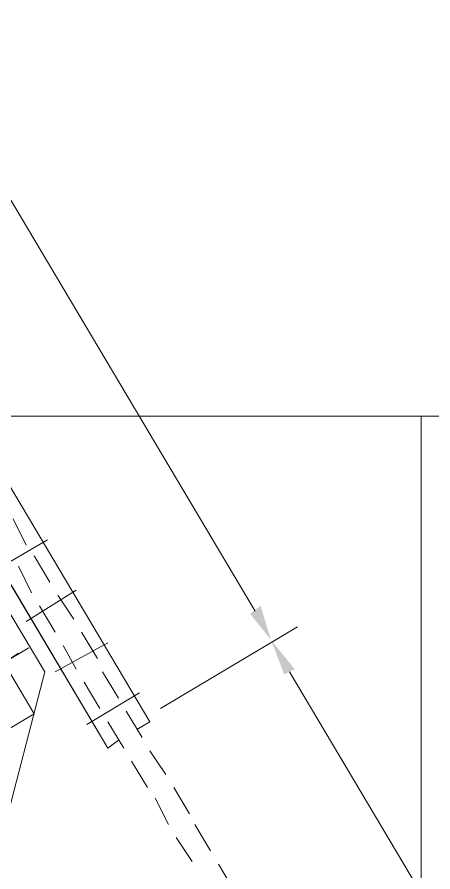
# Model space of a CAD drawing. Header units: millimetres. Extents: x 6 to 291, y 4 to 206.
# Drawn here: x 130.75 to 137.44, y 57.15 to 70.89 of the extents above; entities that cross this region are included whole.
import ezdxf

# ---------------------------------------------------------------- set-up
doc = ezdxf.new("R2010")
doc.units = ezdxf.units.MM
doc.layers.add('C00-00-00', color=7, linetype='Continuous')

msp = doc.modelspace()

# ---------------------------------------------------------------- hatches: boundary and pattern name
at = {"layer": 'C00-00-00'}
h = msp.add_hatch(color=256, dxfattribs=at)
h.dxf.hatch_style = 2
h.paths.add_polyline_path([(134.662331, 61.425675), (134.493002, 61.298665), (134.831668, 60.875338)])
h = msp.add_hatch(color=256, dxfattribs=at)
h.dxf.hatch_style = 2
h.paths.add_polyline_path([(135.212669, 60.409669), (135.043332, 60.325), (134.831668, 60.875338)])

# ---------------------------------------------------------------- linework, layer by layer
at = {"layer": 'C00-00-00', "lineweight": 5}
for points in [[(80.899003, 151.553334), (134.577671, 61.341007)], [(132.884331, 59.562999), (126.788337, 69.807674)], [(132.206998, 59.139672), (126.111004, 69.384331)], [(132.206998, 59.139672), (126.15333, 69.342004)], [(131.190999, 60.367342), (126.661334, 67.944997)], [(129.709331, 64.473665), (145.20333, 64.473665)], [(137.244659, 34.67101), (137.244659, 64.473665)], [(130.683003, 62.822667), (130.894667, 62.39934)], [(131.233333, 62.484009), (130.428998, 62.01834)], [(131.02167, 62.230003), (131.275668, 61.806676)], [(130.767664, 62.060666), (130.979336, 61.637339)], [(131.699003, 61.679665), (130.894667, 61.17167)], [(131.402671, 61.594997), (131.656668, 61.213996)], [(131.10633, 61.425675), (131.360336, 61.002333)], [(131.783663, 61.002333), (132.037669, 60.579006)], [(133.053668, 59.774662), (135.255003, 61.087001)], [(133.053668, 59.774662), (135.255003, 61.087001)], [(132.206998, 60.832995), (131.360336, 60.367342)], [(131.487331, 60.790669), (131.699003, 60.409669)], [(130.302003, 60.367342), (130.767664, 60.663674)], [(131.190999, 60.367342), (130.513666, 57.742664)], [(132.122329, 60.367342), (132.376335, 59.943999)], [(135.128, 60.367342), (143.763996, 45.847008)], [(131.825997, 60.198005), (132.080003, 59.774662)], [(132.715002, 60.028668), (131.868332, 59.520672)], [(132.50333, 59.732336), (132.757336, 59.309009)], [(132.206998, 59.562999), (132.461004, 59.139672)], [(132.672667, 59.436004), (132.884331, 59.562999)], [(132.376335, 59.266666), (132.206998, 59.139672)], [(132.884331, 59.097329), (133.138337, 58.716329)], [(132.587999, 58.928008), (132.841997, 58.504665)], [(133.265331, 58.504665), (133.519337, 58.081338)], [(132.968999, 58.335328), (133.180663, 57.912001)], [(133.603998, 57.912001), (133.858003, 57.488674)], [(133.307666, 57.700338), (133.561663, 57.319337)], [(133.984998, 57.276995), (134.238996, 56.853668)]]:
    msp.add_lwpolyline(points, dxfattribs=at)
at = {"layer": 'C00-00-00', "lineweight": 15}
for points in [[(131.02167, 59.69001), (126.026335, 68.114334)], [(123.486334, 56.345672), (130.937001, 60.748343)], [(124.417664, 55.753008), (131.02167, 59.69001)]]:
    msp.add_lwpolyline(points, dxfattribs=at)

doc.saveas('drawing.dxf')
